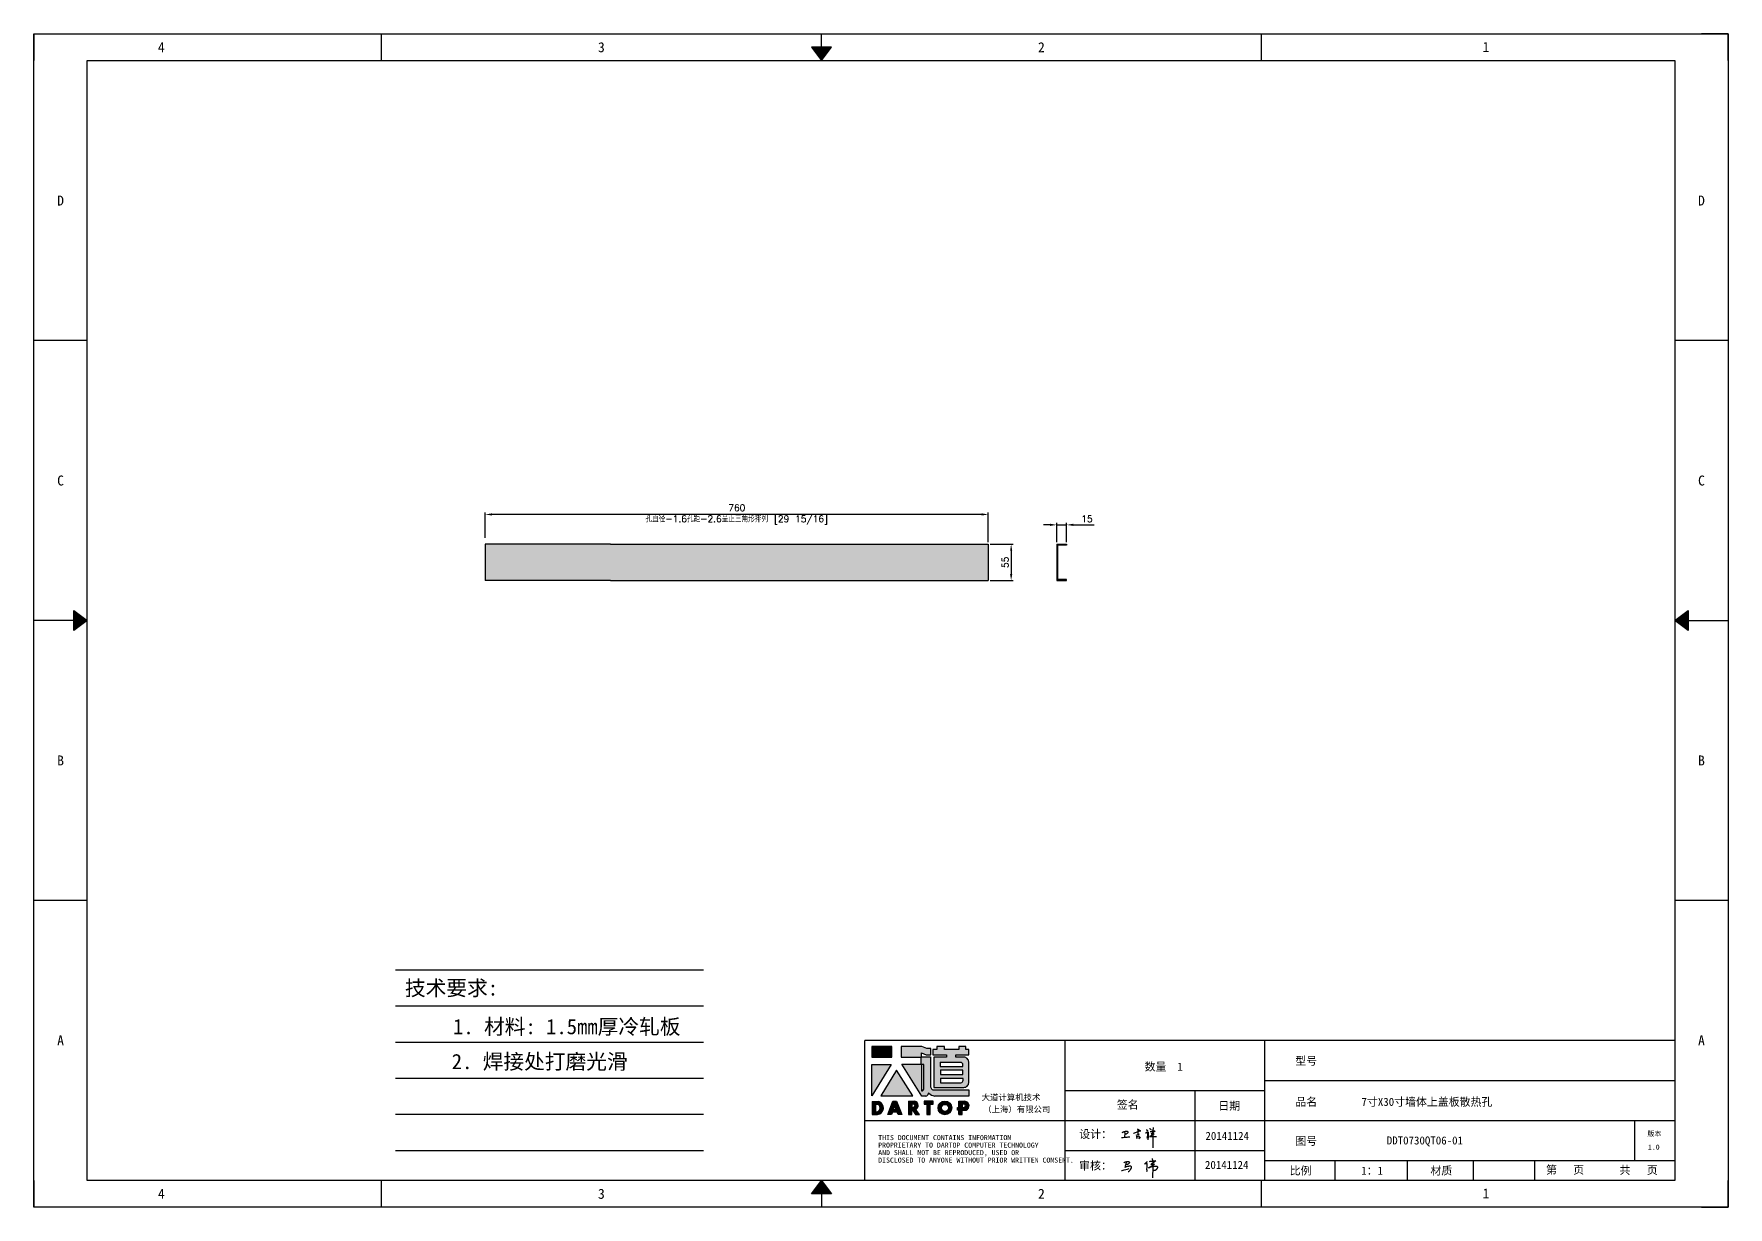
# Model space of a CAD drawing. Header units: millimetres. Extents: x 25928 to 50356, y -44172 to 20163.
# Drawn here: x 31404 to 33963, y -36035 to -34263 of the extents above; entities that cross this region are included whole.
import ezdxf
from ezdxf.enums import TextEntityAlignment as Align

# ---------------------------------------------------------------- set-up
doc = ezdxf.new("R2010")
doc.units = ezdxf.units.MM
doc.linetypes.add('DOT', pattern=[0.25, 0, -0.25])
for name, color, linetype in [('4', 7, 'Continuous'), ('magenta', 6, 'Continuous'), ('print', 30, 'Continuous')]:
    doc.layers.add(name, color=color, linetype=linetype)
doc.layers.add('dim', color=2, linetype='Continuous', lineweight=9)
doc.styles.add('Dartop', font='')
doc.styles.add('HZ', font='')
doc.styles.add('hzHT', font='simhei.ttf')
doc.styles.get("Standard").update_dxf_attribs({"font": 'txt', "bigfont": 'gbcbig.shx'})
doc.styles.get('Dartop').set_extended_font_data('FangSong_GB2312')
doc.styles.get('HZ').set_extended_font_data('SimSun')
doc.dimstyles.new('2-small', dxfattribs={"dimtxt": 10, "dimasz": 10, "dimexe": 3, "dimexo": 3, "dimgap": 4, "dimtad": 1, "dimtxsty": 'Standard', "dimcen": 5, "dimadec": 0, "dimazin": 0, "dimtfac": 1, "dimtmove": 0, "dimatfit": 3, "dimfxl": 0, "dimarcsym": 0})

# ---------------------------------------------------------------- blocks, each defined once
blk = doc.blocks.new('*U660')
at = {"color": 254, "linetype": 'Continuous', "extrusion": (0, 0, -1)}
for points in [[(-17, 0.333), (-16.812, 0.25), (-17, 0.5)], [(-17, 0.333), (-17.188, 0.25), (-16.812, 0.25)], [(-17, 0.333), (-17, 0.5), (-17.188, 0.25)]]:
    blk.add_solid(points, dxfattribs=at)
blk = doc.blocks.new('*U659')
at = {"color": 254, "linetype": 'Continuous', "extrusion": (0, 0, -1)}
for points in [[(-33.167, 11), (-33, 11), (-33.25, 11.188)], [(-33.167, 11), (-33.25, 11.188), (-33.25, 10.812)], [(-33.167, 11), (-33.25, 10.812), (-33, 11)]]:
    blk.add_solid(points, dxfattribs=at)
blk = doc.blocks.new('*U661')
at = {"color": 254, "linetype": 'Continuous'}
for points in [[(17, 21.667), (17.188, 21.75), (16.812, 21.75)], [(17, 21.667), (16.812, 21.75), (17, 21.5)], [(17, 21.667), (17, 21.5), (17.188, 21.75)]]:
    blk.add_solid(points, dxfattribs=at)
blk = doc.blocks.new('*U658')
at = {"color": 254, "linetype": 'Continuous', "extrusion": (0, 0, -1)}
for points in [[(-0.833, 11), (-0.75, 10.812), (-0.75, 11.188)], [(-0.833, 11), (-0.75, 11.188), (-1, 11)], [(-0.833, 11), (-1, 11), (-0.75, 10.812)]]:
    blk.add_solid(points, dxfattribs=at)
blk = doc.blocks.new('dadao')
for p, q in [((48, 19.2), (44.9, 10.4)), ((44.9, 10.4), (51.2, 10.4)), ((51.2, 10.4), (48, 19.2))]:
    blk.add_line(p, q)
for points in [[(41.8, 121.6), (41.8, 143.7), (-0.4, 143.7), (-0.4, 121.6), (41.8, 121.6)], [(104.8, 122), (104.8, 130.3), (114.1, 126.3), (124.2, 126.3), (124.2, 139.6), (115.9, 139.6), (105.1, 143.9), (61.5, 143.9)], [(61.7, 144), (61.7, 121.3), (103.9, 121.3)], [(113.4, 38.7), (105.1, 38.7), (63, 106.5), (103.9, 106.5), (103.9, 120.9), (103.9, 121.3)], [(109.7, 53.6), (109.7, 106.2), (104.3, 106.2), (104.3, 50.4), (106.6, 50.4)], [(144.6, 94.4), (144.6, 84.8), (192, 84.8), (192, 94.1), (144.9, 94.1)], [(120.2, 45), (119.5, 45), (119.5, 44.6)], [(0, 28), (0, 0), (11.8, 0)], [(0.1, 28), (14, 28)], [(7.1, 21.8), (7.1, 6.1), (12, 6.1)], [(7.1, 21.8), (11.4, 21.8)], [(76.8, 28.2), (76.8, 0), (84.1, 0), (84.1, 11.1), (91.6, -0.1), (100.3, -0.1), (91.7, 11.1)], [(76.8, 28.2), (90.6, 28.2)], [(84, 22.7), (84, 15.3), (87.2, 15.3)], [(84, 22.7), (87.3, 22.7)], [(183.7, 0), (183.7, 9.6), (180.6, 9.6), (180.6, 14.9), (183.8, 14.9), (183.8, 28.1), (196.1, 28.1), (196.5, 28.1)], [(183.7, 0), (190.9, 0), (190.9, 9.6), (198.8, 9.6)], [(194.9, 22.3), (190.8, 22.3), (190.8, 15), (194.4, 15)]]:
    blk.add_lwpolyline(points)
blk.add_lwpolyline([(137.1, 144.2), (137.1, 137.9), (128.3, 137.9), (128.3, 126.5), (157.3, 126.5), (157.3, 121.5), (130.3, 121.5), (130.3, 57.5), (194.4, 57.5, 0.414214), (204.4, 67.5), (204.4, 111.3, 0.414214), (194.4, 121.3), (177.5, 121.3), (177.5, 126.3), (204.7, 126.3), (204.7, 137.7), (198.2, 137.7), (198.2, 143.9), (183.3, 143.9), (183.3, 138), (153, 138), (153, 144.2), (137.1, 144.2)], format="xyb", close=True)
for points in [[(104.8, 122), (123.4, 122), (123.4, 60, 0.414214), (131.4, 52), (204.8, 52), (204.8, 39.1), (131.7, 39.1)], [(144.3, 110.8), (144.3, 101.8), (192.3, 101.8), (192.3, 105.5, 0.414214), (187.3, 110.5), (144.3, 110.5)], [(144.6, 77), (144.6, 67.5), (187.6, 67.5, 0.414214), (192.6, 72.5), (192.6, 76.4), (144.6, 76.4)]]:
    blk.add_lwpolyline(points, format="xyb")
for points in [[(-0.3, 106.2), (40.4, 106.2), (-0.3, 39.7), (-0.3, 106.2)], [(51.7, 94.1), (18.4, 39.3), (86.2, 39.3)], [(43.8, 28.2), (51.8, 28.2), (62.6, -0.1), (55, -0.1), (53.2, 5), (42.9, 5), (41.1, 0), (33.6, 0)], [(110, 28.1), (110, 21.9), (116, 21.9), (116, -0.1), (123.2, -0.1), (123.2, 22), (129.2, 22), (129.2, 28.1), (110, 28.1)]]:
    blk.add_lwpolyline(points, close=True)
for radius in [14.5, 7.44]:
    blk.add_circle((154.2, 14.2), radius)
for centre, radius, start, end in [((99.2, 60.7), 12.6, 305.6399, 325.969), ((111.6, 46.7), 8.19, 282.9811, 347.6627), ((136, 61.7), 22.9, 226.7358, 259.3209), ((8.5, 13.9), 8.49, 294.2143, 69.7177), ((9.6, 14.2), 14.4, 278.6604, 72.3203), ((86.4, 19), 3.8, 282.527, 76.7196), ((88.6, 19.4), 8.95, 290.6073, 77.2124), ((193.7, 18.7), 3.8, 280.9891, 72.5513), ((195.7, 18.6), 9.51, 288.8959, 85.2442)]:
    blk.add_arc(centre, radius, start, end)
blk = doc.blocks.new('h')
for p, q in [((20768.1, -2360.9), (20773, -2359.1)), ((20769.5, -2366.9), (20769.8, -2370.6)), ((20769.8, -2370.6), (20770.9, -2378)), ((20770.9, -2378), (20771.5, -2370.6)), ((20772.4, -2369.3), (20774.9, -2367.8)), ((20773, -2359.1), (20784.1, -2355.2)), ((20773.3, -2331.8), (20775.3, -2338.7)), ((20789.1, -2340.9), (20773.5, -2331.9)), ((20775.3, -2338.7), (20775.6, -2351.2)), ((20775.6, -2351.2), (20775.5, -2357.3)), ((20782.2, -2369.2), (20780, -2377.1)), ((20780, -2377.1), (20788.3, -2371.3)), ((20780.1, -2366.4), (20780.8, -2366.4)), ((20781.9, -2367.4), (20782.2, -2369.2)), ((20845.7, -2343.5), (20848.4, -2353)), ((20848.9, -2370.3), (20847.9, -2424)), ((20848.4, -2353), (20848.9, -2370.3))]:
    blk.add_line(p, q)
for points in [[(20696.6, -2372.4, 0.002073), (20710.6, -2371.9, 0.016137), (20719.6, -2371.3, 0.008314), (20736.9, -2369.3)], [(20699.1, -2348.2, -0.029745), (20704.6, -2345.4, -0.046842), (20708.4, -2344.2, -0.00919), (20714.3, -2343, -0.018517), (20717.2, -2342.5, -0.037841), (20720.3, -2342.4, -0.039541), (20723.2, -2342.8, -0.149785), (20726, -2344.3, -0.204935), (20726.9, -2346.6, -0.074872), (20726.5, -2348.3, -0.061615), (20725.6, -2350.3, -0.034204), (20723.8, -2352.6, -0.045776), (20722.3, -2354.1, -0.054985), (20720.4, -2355.3, -0.036348), (20717.3, -2356.5, -0.067752), (20715.7, -2356.8, -0.043553), (20713.2, -2356.7)], [(20755, -2351.9, -0.024077), (20759.9, -2350.1, -0.013147), (20768.7, -2346.5, -0.00522), (20775.4, -2344.1, -0.018517), (20777.3, -2343.4, -0.008274), (20786.3, -2341, -0.039541), (20788.3, -2340.8, -0.079216), (20789.4, -2341, -0.204935)], [(20813.5, -2350.1, 0.007348), (20815.9, -2348.7, 0.008421), (20818, -2347.3, 0.009459), (20819.7, -2346.2, -0.016325), (20820.7, -2345.5, -0.173771), (20821.8, -2345.3, -0.085159), (20823.9, -2346, -0.125883), (20826, -2347.9, -0.160659), (20826.6, -2350.1, -0.010447), (20826.5, -2352.3, -0.008247), (20826.2, -2355.1, -0.002698), (20825.3, -2374, 0.001562), (20823.9, -2383.7, 0.016137)], [(20816.8, -2335, -0.053561), (20819.6, -2336.1, -0.075272), (20821.3, -2337.3, -0.005295), (20822.5, -2338.5, -0.009337), (20823.1, -2339.1, -0.026146), (20823.7, -2339.8, -0.016644), (20824.5, -2340.9)], [(20832.1, -2329.2, -0.053561), (20834.9, -2330.3, -0.075272), (20836.7, -2331.5, -0.005295), (20837.8, -2332.6, -0.009337), (20838.5, -2333.3, -0.026146), (20839, -2334, -0.016644), (20839.8, -2335.1)], [(20836, -2343.7, -0.02797), (20842.1, -2342.6, -0.048868), (20845.6, -2342.2, -0.00919), (20851.1, -2341.4, -0.018517), (20853.9, -2341.1, -0.037841), (20856.7, -2341.2, -0.039541), (20859.4, -2341.6, -0.018282), (20840.6, -2354.7, -0.000937)], [(20847.6, -2340.2, 0.021784), (20849.6, -2335.9, 0.028296), (20850.8, -2332.4, 0.008136), (20851.9, -2328.2, 0.028913), (20852.2, -2327, 0.08193), (20852.1, -2325.9, 0.075058), (20851.7, -2324.7, 0.275043)]]:
    blk.add_lwpolyline(points, format="xyb")
for points in [[(20711.3, -2343.5), (20711.3, -2343.5), (20711.5, -2355.8), (20710.7, -2368), (20710.6, -2371.9)], [(20821.5, -2350.6), (20822.4, -2359.2), (20822.2, -2364.9), (20821.7, -2369), (20821.3, -2376.3), (20823.6, -2368.5), (20827.2, -2366.3), (20829.5, -2366.3)], [(20840.6, -2354.7), (20850, -2354.7), (20855, -2354.3), (20845.9, -2361.1), (20840.5, -2364), (20833, -2367.5), (20863.2, -2367.4), (20865.9, -2367.3)]]:
    blk.add_lwpolyline(points)
for centre, radius, start, end in [((20773.7, -2371.2), 2.3, 121.9907, 163.60158), ((20787.5, -2406), 40.3, 100.61827, 108.24823), ((20780.8, -2367.6), 1.15, 9.4675, 90)]:
    blk.add_arc(centre, radius, start, end)
blk = doc.blocks.new('*D691')
at = {"layer": 'Defpoints', "color": 0}
for p in [(32085.7, -34988.8), (32085.7, -35027.4), (32845.7, -35033.8)]:
    blk.add_point(p, dxfattribs=at)
at = {"layer": 'dim', "color": 0, "lineweight": -2}
for p, q in [((32085.7, -35024.4), (32085.7, -34985.8)), ((32845.7, -35030.8), (32845.7, -34985.8)), ((32835.7, -34988.8), (32095.7, -34988.8))]:
    blk.add_line(p, q, dxfattribs=at)
at = {"layer": 'dim', "color": 0}
for points in [[(32095.7, -34987.2), (32095.7, -34990.5), (32085.7, -34988.8)], [(32835.7, -34987.2), (32835.7, -34990.5), (32845.7, -34988.8)]]:
    blk.add_solid(points, dxfattribs=at)
at = {"layer": 'dim', "color": 0, "insert": (32465.7, -34988.8), "char_height": 10, "attachment_point": 5}
blk.add_mtext('760\\P孔直径-1.6孔距-2.6呈正三角形排列 [29 15/16]', dxfattribs=at)
blk = doc.blocks.new('*D854')
at = {"layer": 'Defpoints', "color": 0}
for p in [(32964, -35004.6), (32949, -35033.8), (32964, -35033.8)]:
    blk.add_point(p, dxfattribs=at)
at = {"layer": 'dim', "color": 0, "lineweight": -2}
for p, q in [((32939, -35004.6), (32929, -35004.6)), ((32949, -35030.8), (32949, -35001.6)), ((32949, -35004.6), (32964, -35004.6)), ((32964, -35030.8), (32964, -35001.6)), ((32974, -35004.6), (33005.4, -35004.6))]:
    blk.add_line(p, q, dxfattribs=at)
at = {"layer": 'dim', "color": 0}
for points in [[(32939, -35002.9), (32939, -35006.2), (32949, -35004.6)], [(32974, -35002.9), (32974, -35006.2), (32964, -35004.6)]]:
    blk.add_solid(points, dxfattribs=at)
at = {"layer": 'dim', "color": 0, "insert": (32994.7, -34995.6), "char_height": 10, "attachment_point": 5}
blk.add_mtext('15', dxfattribs=at)
blk = doc.blocks.new('*D855')
at = {"layer": 'Defpoints', "color": 0}
for p in [(32845.7, -35033.8), (32845.7, -35088.8), (32880.2, -35088.8)]:
    blk.add_point(p, dxfattribs=at)
at = {"layer": 'dim', "color": 0, "lineweight": -2}
for p, q in [((32848.7, -35033.8), (32883.2, -35033.8)), ((32880.2, -35043.8), (32880.2, -35078.8)), ((32848.7, -35088.8), (32883.2, -35088.8))]:
    blk.add_line(p, q, dxfattribs=at)
at = {"layer": 'dim', "color": 0}
for points in [[(32878.6, -35043.8), (32881.9, -35043.8), (32880.2, -35033.8)], [(32878.6, -35078.8), (32881.9, -35078.8), (32880.2, -35088.8)]]:
    blk.add_solid(points, dxfattribs=at)
at = {"layer": 'dim', "color": 0, "insert": (32871.2, -35061.3), "char_height": 10, "attachment_point": 5, "rotation": 90}
blk.add_mtext('55', dxfattribs=at)

msp = doc.modelspace()

# ---------------------------------------------------------------- hatches: boundary and pattern name
for points in [[(32699.963, -35792.971), (32669.828, -35792.971), (32669.828, -35808.715), (32699.963, -35808.715)], [(32698.992, -35819.731), (32669.909, -35819.731), (32669.909, -35867.217)], [(32707.055, -35828.348), (32683.28, -35867.534), (32731.691, -35867.534)], [(32762.431, -35875.551), (32748.672, -35875.551), (32748.672, -35879.916), (32752.965, -35879.916), (32752.965, -35895.645), (32758.105, -35895.645), (32758.105, -35879.906), (32762.431, -35879.906)]]:
    msp.add_hatch(color=0).paths.add_polyline_path(points)
h = msp.add_hatch(color=0)
h.paths.add_polyline_path([(32744.997, -35802.539), (32751.647, -35805.413), (32758.838, -35805.413), (32758.838, -35795.896), (32752.906, -35795.896), (32745.176, -35792.843), (32714.202, -35792.843), (32714.202, -35808.938), (32744.339, -35808.938), (32744.339, -35809.264), (32744.339, -35819.551), (32715.115, -35819.551), (32745.174, -35867.927), (32751.127, -35867.927, 0.27937482), (32755.472, -35863.701), (32755.472, -35863.478), (32755.997, -35863.478, 0.14314537), (32764.192, -35867.649), (32816.426, -35867.649), (32816.426, -35858.474), (32763.969, -35858.474, -0.41421356), (32758.256, -35852.761), (32758.256, -35808.43), (32744.997, -35808.43)])
h.paths.add_polyline_path([(32744.643, -35819.756), (32748.473, -35819.757), (32748.473, -35857.304, -0.08893574), (32746.253, -35859.586), (32744.63, -35859.586)], flags=16)
h = msp.add_hatch(color=0)
h.paths.add_polyline_path([(32816.336, -35797.228), (32811.688, -35797.228), (32811.688, -35792.807), (32801.065, -35792.807), (32801.065, -35797.007), (32779.378, -35797.007), (32779.378, -35792.586), (32768.02, -35792.586), (32768.02, -35797.089), (32761.743, -35797.089), (32761.743, -35805.239), (32782.455, -35805.239), (32782.455, -35808.844), (32763.155, -35808.844), (32763.155, -35854.484), (32808.972, -35854.484, 0.41421356), (32816.114, -35847.342), (32816.114, -35816.087, 0.41421356), (32808.972, -35808.945), (32796.861, -35808.945), (32796.861, -35805.408), (32816.336, -35805.408)])
h.paths.add_polyline_path([(32803.912, -35816.682, -0.41421356), (32807.483, -35820.253), (32807.483, -35822.872), (32773.181, -35822.872), (32773.181, -35816.682)], flags=16)
h.paths.add_polyline_path([(32807.262, -35828.398), (32807.262, -35835.03), (32773.403, -35835.03), (32773.403, -35828.398)], flags=16)
h.paths.add_polyline_path([(32807.704, -35840.999), (32807.704, -35843.839, -0.41421356), (32804.133, -35847.41), (32773.403, -35847.41), (32773.403, -35840.999)], flags=16)
h = msp.add_hatch(color=0)
h.paths.add_polyline_path([(32680.1, -35875.623), (32670.122, -35875.623), (32670.122, -35895.586), (32678.526, -35895.586, 0.79301591)])
h.paths.add_polyline_path([(32678.674, -35891.214), (32675.185, -35891.214), (32675.185, -35879.995), (32678.288, -35879.995, -0.67136089)], flags=16)
h = msp.add_hatch(color=0)
h.paths.add_polyline_path([(32707.13, -35875.459), (32701.436, -35875.459), (32694.113, -35895.607), (32699.507, -35895.607), (32700.776, -35892.036), (32708.083, -35892.036), (32709.379, -35895.65), (32714.816, -35895.65)])
h.paths.add_polyline_path([(32706.686, -35888.187), (32702.159, -35888.187), (32704.381, -35881.856)], flags=16)
h = msp.add_hatch(color=0)
h.paths.add_polyline_path([(32734.808, -35875.473), (32724.995, -35875.473), (32724.995, -35895.618), (32730.18, -35895.618), (32730.18, -35887.632), (32735.51, -35895.69), (32741.777, -35895.69), (32735.642, -35887.682, 0.74405494)])
h.paths.add_polyline_path([(32730.133, -35884.65), (32730.133, -35879.36), (32732.451, -35879.36, -0.79680897), (32732.416, -35884.65)], flags=16)
h = msp.add_hatch(color=0)
h.paths.add_polyline_path([(32769.91, -35885.473, 1), (32790.596, -35885.473, 1)])
h.paths.add_polyline_path([(32785.567, -35885.473, -1), (32774.94, -35885.473, -1)], flags=16)
h = msp.add_hatch(color=0)
h.paths.add_polyline_path([(32810.438, -35875.52), (32810.141, -35875.52), (32801.393, -35875.52), (32801.393, -35884.922), (32799.071, -35884.922), (32799.071, -35888.739), (32801.355, -35888.739), (32801.355, -35895.583), (32806.462, -35895.583), (32806.462, -35888.712), (32812.074, -35888.712, 0.81230381)])
h.paths.add_polyline_path([(32806.386, -35884.896), (32806.386, -35879.637), (32809.293, -35879.637, -0.77821343), (32808.996, -35884.896)], flags=16)
at = {"layer": 'magenta'}
h = msp.add_hatch(dxfattribs=at)
h.set_pattern_fill('HEX', color=256, style=0)
h.set_pattern_definition([(0, (0, 0), (0, 5.49926), [3.175, -6.35]), (120, (0, 0), (-4.76249886, -2.74963), [3.175, -6.35]), (60, (3.175, 0), (-4.76249886, 2.74963), [3.175, -6.35])])
h.paths.add_polyline_path([(32845.723, -35033.759), (32357.523, -35033.759), (32321.123, -35033.759), (32275.123, -35033.759), (32085.723, -35033.759), (32085.723, -35088.759), (32275.123, -35088.759), (32466.123, -35088.759), (32845.723, -35088.759)])

# ---------------------------------------------------------------- linework, layer by layer
at = {"color": 0, "linetype": 'DOT'}
for p, q in [((31403.866, -34262.741), (33923.038, -34262.741)), ((31403.866, -35995.127), (31403.866, -34303.029)), ((33963.326, -34303.029), (33963.326, -35995.127)), ((33923.038, -36035.415), (31403.866, -36035.415))]:
    msp.add_line(p, q, dxfattribs=at)
at = {"color": 0}
for p, q in [((31403.866, -34262.741), (31403.866, -34303.029)), ((31928.78, -34303.029), (31928.78, -34262.741)), ((32593.533, -34282.885), (32593.533, -34262.741)), ((33258.286, -34303.029), (33258.286, -34262.741)), ((33963.326, -34262.741), (33923.038, -34262.741)), ((33963.326, -34303.029), (33963.326, -34262.741)), ((31484.442, -35995.127), (31484.442, -34303.029)), ((31484.442, -34303.029), (33882.75, -34303.029)), ((33882.75, -34303.029), (33882.75, -35995.127)), ((31484.442, -34726.053), (31403.866, -34726.053)), ((33963.326, -34726.053), (33882.75, -34726.053)), ((31464.298, -35149.078), (31403.866, -35149.078)), ((33902.894, -35149.078), (33963.326, -35149.078)), ((31484.442, -35572.102), (31403.866, -35572.102)), ((33963.326, -35572.102), (33882.75, -35572.102)), ((33882.75, -35783.615), (32659.001, -35783.615)), ((32659.001, -35995.127), (32659.001, -35783.615)), ((32961.161, -35783.615), (32961.161, -35995.127)), ((33263.322, -35995.127), (33263.322, -35783.615)), ((33263.322, -35844.047), (33882.75, -35844.047)), ((32961.161, -35859.155), (33263.322, -35859.155)), ((33157.565, -35859.155), (33157.565, -35995.127)), ((32659.001, -35904.479), (32961.161, -35904.479)), ((32961.161, -35904.479), (33882.75, -35904.479)), ((33822.318, -35964.911), (33822.318, -35904.479)), ((32961.161, -35949.803), (33263.322, -35949.803)), ((33263.322, -35964.911), (33882.75, -35964.911)), ((33369.629, -35995.127), (33369.629, -35964.911)), ((33479.186, -35995.127), (33479.186, -35964.911)), ((33578.783, -35995.127), (33578.783, -35964.911)), ((33671.238, -35995.127), (33671.238, -35964.911)), ((31403.866, -35995.127), (31403.866, -36035.415)), ((33882.75, -35995.127), (31484.442, -35995.127)), ((31928.78, -36035.415), (31928.78, -35995.127)), ((33258.286, -36035.415), (33258.286, -35995.127)), ((33963.326, -36035.415), (33963.326, -35995.127)), ((32593.533, -36015.271), (32593.533, -36035.415)), ((33923.038, -36035.415), (33963.326, -36035.415))]:
    msp.add_line(p, q, dxfattribs=at)
for p, q in [((32275.123, -35033.759), (32085.723, -35033.759)), ((32085.723, -35033.759), (32085.723, -35088.759)), ((32274.323, -35033.759), (32273.323, -35033.759)), ((32275.123, -35033.759), (32466.123, -35033.759)), ((32275.923, -35033.759), (32276.923, -35033.759)), ((32321.123, -35033.759), (32817.123, -35033.759)), ((32357.523, -35033.759), (32845.723, -35033.759)), ((32845.723, -35033.759), (32845.723, -35088.759)), ((32949.044, -35033.759), (32949.044, -35088.759)), ((32949.044, -35033.759), (32964.044, -35033.759)), ((32964.044, -35035.259), (32950.544, -35035.259)), ((32950.544, -35087.259), (32950.544, -35035.259)), ((32964.044, -35033.759), (32964.044, -35035.259)), ((32275.123, -35088.759), (32085.723, -35088.759)), ((32275.123, -35088.759), (32466.123, -35088.759)), ((32321.123, -35088.759), (32817.123, -35088.759)), ((32357.523, -35088.759), (32845.723, -35088.759)), ((32949.044, -35088.759), (32964.044, -35088.759)), ((32964.044, -35087.259), (32950.544, -35087.259)), ((32964.044, -35088.759), (32964.044, -35087.259)), ((33090.926, -35974.461), (33087.957, -35976.068)), ((33093.063, -35973.319), (33090.926, -35974.461)), ((33091.048, -35970.916), (33094.823, -35970.916)), ((33096.837, -35970.734), (33093.063, -35973.319)), ((33093.199, -35961.957), (33094.066, -35969.198)), ((33094.207, -35974.545), (33093.886, -35991.184)), ((33094.066, -35969.198), (33094.207, -35974.545)), ((33094.823, -35970.916), (33096.837, -35970.734))]:
    msp.add_line(p, q)
for points in [[(32593.533, -34303.029), (32608.641, -34282.885), (32578.425, -34282.885), (32593.533, -34303.029)], [(31484.442, -35149.078), (31464.298, -35164.186), (31464.298, -35133.97), (31484.442, -35149.078)], [(33882.75, -35149.078), (33902.894, -35133.97), (33902.894, -35164.186), (33882.75, -35149.078)], [(32593.533, -35995.127), (32608.641, -36015.271), (32578.425, -36015.271), (32593.533, -35995.127)]]:
    msp.add_lwpolyline(points, close=True, dxfattribs=at)
for points in [[(33050.224, -35968.304, -0.02974503), (33051.951, -35967.439, -0.04684215), (33053.121, -35967.062, -0.00919025), (33054.946, -35966.694, -0.01851715), (33055.86, -35966.561, -0.03784064), (33056.804, -35966.532, -0.03954126), (33057.702, -35966.643, -0.14978519), (33058.578, -35967.121, -0.20493524), (33058.846, -35967.815, -0.07487171), (33058.744, -35968.362, -0.06161465), (33058.446, -35968.968, -0.0342039), (33057.906, -35969.682, -0.04577587), (33057.422, -35970.144, -0.05498501), (33056.837, -35970.511, -0.03634791), (33055.868, -35970.897, -0.06775206), (33055.383, -35970.981, -0.04355337), (33054.62, -35970.941)], [(33087.957, -35976.068, -0.02974503), (33090.652, -35974.717, -0.04684215), (33092.476, -35974.13, -0.00919025), (33095.323, -35973.555, -0.01851715), (33096.75, -35973.348, -0.03784064), (33098.223, -35973.302, -0.03954126), (33099.622, -35973.476, -0.14978519), (33100.989, -35974.223, -0.20493524), (33101.408, -35975.304, -0.07487171), (33101.249, -35976.158, -0.06161465), (33100.784, -35977.104, -0.0342039), (33099.941, -35978.216, -0.04577587), (33099.186, -35978.937, -0.05498501), (33098.274, -35979.511, -0.03634791), (33096.762, -35980.112, -0.06775206), (33096.005, -35980.243, -0.04355337), (33094.814, -35980.181)], [(33089.195, -35966.462, -0.02797026), (33091.636, -35966.012, -0.04886788), (33093.051, -35965.861, -0.00919025), (33095.275, -35965.531, -0.01851715), (33096.387, -35965.429, -0.03784064), (33097.528, -35965.453, -0.03954126), (33098.603, -35965.644, -0.01828189), (33091.048, -35970.916, -0.0009369)]]:
    msp.add_lwpolyline(points, format="xyb")
msp.add_lwpolyline([(33054.032, -35966.87), (33054.032, -35966.87), (33053.454, -35970.41), (33052.503, -35973.738), (33051.882, -35975.781)])
for centre, radius, start, end in [((33045.805, -35973.925), 6.385, 281.076982, 291.212632), ((32905.403, -35404.022), 593.276, 283.91895, 284.971512), ((33061.639, -35992.669), 19.504, 113.202449, 120.017497), ((33057.062, -35981.99), 7.885, 102.47486, 113.202449), ((33068.487, -36033.635), 60.779, 100.36867, 102.47486), ((33055.791, -35976.915), 5.03, 283.816254, 294.030509), ((33060.244, -35988.583), 14.979, 96.125337, 100.36867), ((33056.865, -35979.403), 2.32, 294.836428, 309.901134), ((33025.935, -35950.867), 44.385, 316.919563, 320.58866), ((33059.446, -35981.146), 7.499, 87.457037, 96.125337), ((33059.474, -35980.517), 6.87, 78.399567, 87.457037), ((33051.086, -35972.428), 11.285, 324.094808, 331.378357), ((33060.444, -35975.79), 2.045, 44.324655, 78.399567), ((33059.845, -35976.857), 1.508, 319.573073, 337.48549), ((33055.692, -35973.538), 6.777, 324.910666, 333.348429), ((33058.988, -35974.769), 3.301, 326.76781, 340.871018), ((33061.095, -35975.154), 1.134, 357.998393, 44.324655), ((33059.987, -35975.116), 2.243, 340.871018, 357.998393), ((33067.068, -35944.338), 29.831, 299.265464, 300.9495), ((33134.65, -36194.387), 230.333, 102.46592, 103.2053), ((32977.685, -35859.047), 152.514, 313.366132, 315.296084), ((33566.651, -36051.982), 486.8, 171.410173, 171.768083), ((33084.952, -35970.459), 0.975, 52.375745, 91.291159), ((32227.16, -35942.791), 858.927, 357.565664, 358.057278), ((33084.618, -35970.307), 1.118, 357.196828, 33.705179), ((33059.462, -35968.66), 26.332, 352.912546, 354.802684), ((33069.34, -35969.559), 16.413, 354.802684, 357.196828)]:
    msp.add_arc(centre, radius, start, end)
at = {"layer": 'Defpoints'}
for p, q in [((31950.33, -35676.78), (32415.368, -35676.78)), ((31950.33, -35731.38), (32415.368, -35731.38)), ((31950.33, -35731.38), (32415.368, -35731.38)), ((31950.33, -35785.98), (32415.368, -35785.98)), ((31950.33, -35840.58), (32415.368, -35840.58)), ((31950.33, -35895.18), (32415.368, -35895.18)), ((31950.33, -35949.78), (32415.368, -35949.78))]:
    msp.add_line(p, q, dxfattribs=at)
at = {"layer": 'print'}
msp.add_lwpolyline([(31403.866, -34262.741), (33963.326, -34262.741), (33963.326, -36035.415), (31403.866, -36035.415)], close=True, dxfattribs=at)

# ---------------------------------------------------------------- block references
at = {"color": 0, "linetype": 'Continuous', "xscale": 80.57610619627711, "yscale": 80.57610619627711, "zscale": 80.57610619627711}
for name, p in [('*U661', (31223.739, -36035.415)), ('*U658', (31403.866, -36035.415)), ('*U659', (31223.739, -36035.415)), ('*U660', (31223.739, -36035.415))]:
    msp.add_blockref(name, p, dxfattribs=at)
at = {"color": 0}
for name, p, xscale, yscale, zscale in [('dadao', (32670.122, -35895.586), 0.7141973048657924, 0.7141973048657924, 0.7141973048657924), ('h', (26633.341, -35194.88), 0.3098964079397265, 0.3098964079397265, 0.3098964079397265)]:
    msp.add_blockref(name, p, dxfattribs=dict(at, xscale=xscale, yscale=yscale, zscale=zscale))

# ---------------------------------------------------------------- texts
for s, height, style, p in [('4', 15.108, 'Dartop', (31596.403, -34282.885)), ('3', 15.108, 'Dartop', (32261.156, -34282.885)), ('2', 15.108, 'Dartop', (32925.909, -34282.885)), ('1', 15.108, 'Dartop', (33597.548, -34282.405)), ('D', 15.108, 'Dartop', (31444.154, -34514.541)), ('D', 15.108, 'Dartop', (33923.038, -34514.541)), ('C', 15.108, 'Dartop', (31444.154, -34937.566)), ('C', 15.108, 'Dartop', (33923.038, -34937.566)), ('B', 15.108, 'Dartop', (31444.154, -35360.59)), ('B', 15.108, 'Dartop', (33923.038, -35360.59)), ('A', 15.108, 'Dartop', (31444.154, -35783.615)), ('A', 15.108, 'Dartop', (33923.038, -35783.615)), ('型号', 12.0864, 'hzHT', (33326.028, -35814.358)), ('数量  1', 12.0864, 'hzHT', (33110.616, -35823.234)), ('签名', 12.0864, 'hzHT', (33056.324, -35880.833)), ('日期', 12.0864, 'hzHT', (33209.686, -35882.32)), ('品名', 12.0864, 'hzHT', (33326.028, -35876.405)), ('7寸X30寸墙体上盖板散热孔', 12.08642, 'hzHT', (33508.329, -35876.376)), ('20141124', 12.0864, 'hzHT', (33206.584, -35927.759)), ('图号', 12.0864, 'hzHT', (33326.028, -35935.482)), ('DDT0730QT06-01', 12.08642, 'hzHT', (33505.262, -35934.693)), ('版本', 7.554, 'hzHT', (33851.952, -35924.533)), ('1.0', 7.554, 'Dartop', (33851.044, -35944.721)), ('20141124', 12.0864, 'hzHT', (33205.864, -35971.615)), ('比例', 12.0864, 'hzHT', (33317.601, -35980.334)), ('1：1', 12.0864, 'hzHT', (33425.482, -35980.334)), ('材质', 12.0864, 'hzHT', (33530.101, -35980.334)), ('第   页', 12.0864, 'hzHT', (33717.068, -35979.08)), ('共   页', 12.0864, 'hzHT', (33828.092, -35979.52)), ('4', 15.108, 'Dartop', (31596.403, -36015.271)), ('3', 15.108, 'Dartop', (32261.156, -36015.271)), ('2', 15.108, 'Dartop', (32925.909, -36015.271)), ('1', 15.108, 'Dartop', (33597.548, -36014.792))]:
    msp.add_text(s, height=height, dxfattribs=dict(at, style=style)).set_placement(p, align=Align.MIDDLE_CENTER)
at = {"style": 'HZ'}
for s, p in [('技术要求:', (32034.785, -35704.336)), ('1. 材料: 1.5mm厚冷轧板', (32208.901, -35762.677)), ('2. 焊接处打磨光滑         ', (32238.186, -35815.422))]:
    msp.add_text(s, height=22.932, dxfattribs=at).set_placement(p, align=Align.MIDDLE_CENTER)
at = {"color": 0, "style": 'hzHT'}
for s, height, p in [('THIS DOCUMENT CONTAINS INFORMATION', 7.55401, (32679.395, -35934.165)), ('设计：', 12.0864, (32983.106, -35931.189)), ('AND SHALL NOT BE REPRODUCED, USED OR', 7.55401, (32679.395, -35956.827)), ('PROPRIETARY TO DARTOP COMPUTER TECHNOLOGY', 7.55401, (32679.395, -35945.496)), ('DISCLOSED TO ANYONE WITHOUT PRIOR WRITTEN CONSENT.', 7.55401, (32679.395, -35968.158)), ('审核：', 12.0864, (32982.926, -35978.784))]:
    msp.add_text(s, height=height, dxfattribs=at).set_placement(p)
at = {"layer": '4', "color": 0, "style": 'hzHT'}
for s, p in [('大道计算机技术', (32835.633, -35874.166)), ('（上海）有限公司', (32837.913, -35892.233))]:
    msp.add_text(s, height=9.0648, dxfattribs=at).set_placement(p)

# ---------------------------------------------------------------- dimensions: what is measured, and where the dimension line sits
at = {"layer": 'dim'}
dim = msp.add_linear_dim(base=(32085.7281, -34988.8421), p1=(32845.7234, -35033.7587), p2=(32085.7281, -35027.4446), angle=180, text='<>孔直径-1.6孔距-2.6呈正三角形排列[]', dimstyle='2-small', override={"dimpost": '\\X'}, dxfattribs=at)
dim.commit()
dim.dimension.update_dxf_attribs({"geometry": '*D691', "text_midpoint": (32465.7257, -34988.8421), "dimtype": 160})
dim = msp.add_linear_dim(base=(32964.044, -35004.552), p1=(32949.044, -35033.759), p2=(32964.044, -35033.759), dimstyle='2-small', override={"dimpost": '\\X'}, dxfattribs=at)
dim.commit()
dim.dimension.update_dxf_attribs({"geometry": '*D854', "text_midpoint": (32994.711, -34995.552)})
dim = msp.add_linear_dim(base=(32880.238, -35088.759), p1=(32845.723, -35033.759), p2=(32845.723, -35088.759), angle=90, dimstyle='2-small', override={"dimpost": '\\X'}, dxfattribs=at)
dim.commit()
dim.dimension.update_dxf_attribs({"geometry": '*D855', "text_midpoint": (32871.238, -35061.259)})

doc.saveas('drawing.dxf')
